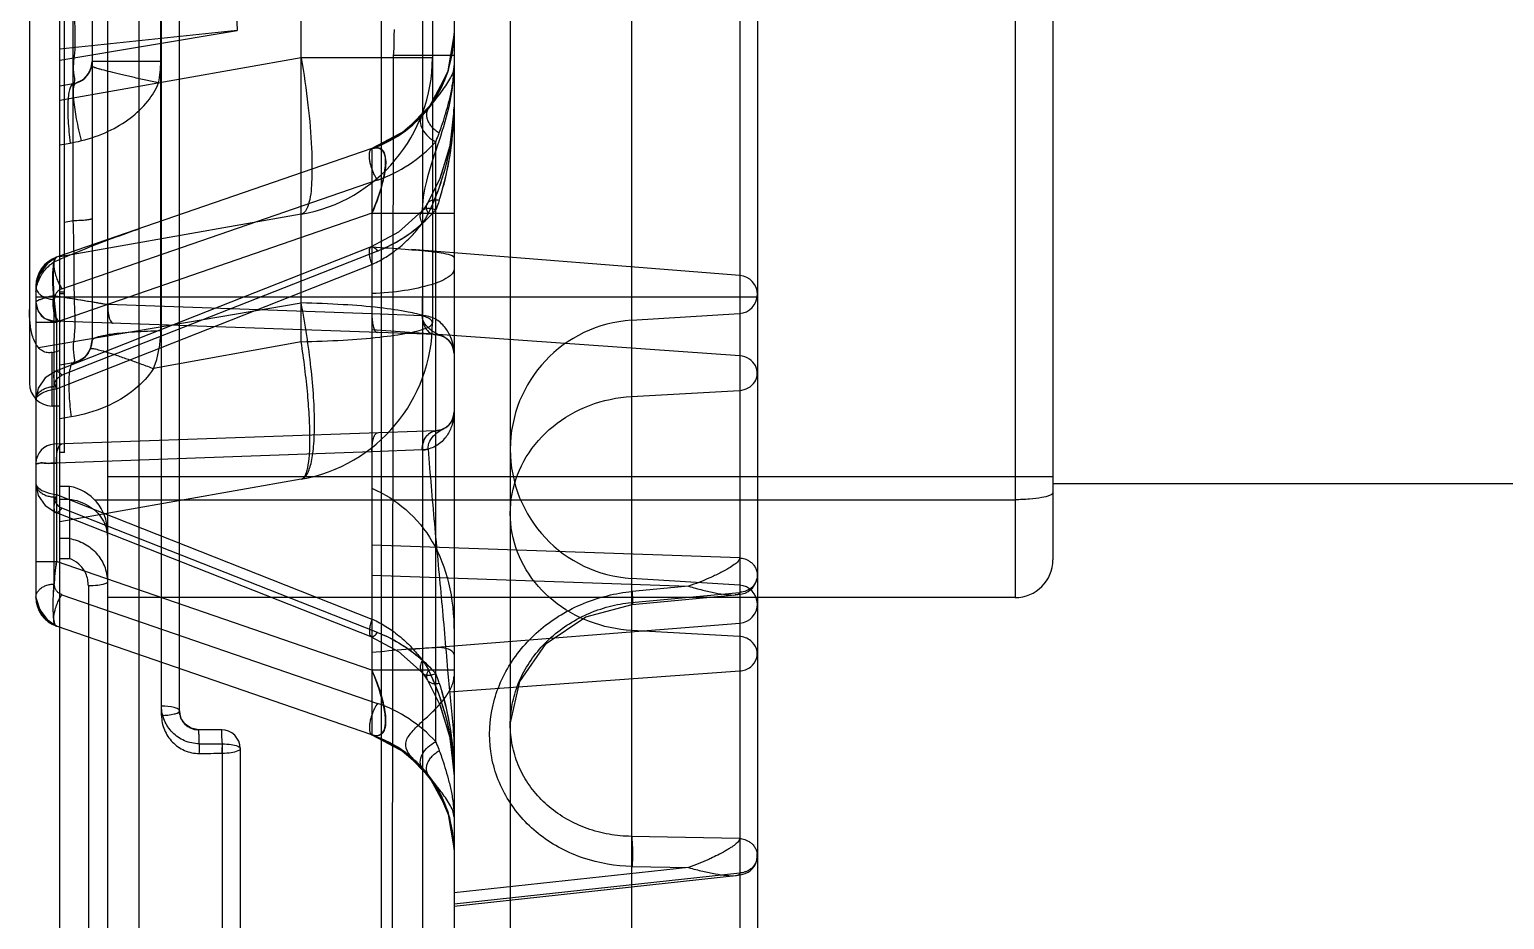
# Model space of a CAD drawing. Header units: millimetres. Extents: x 3054 to 4939, y -1170 to 130.
# Drawn here: x 4723.18 to 4762.18, y -230.56 to -207.04 of the extents above; entities that cross this region are included whole.
import ezdxf

# ---------------------------------------------------------------- set-up
doc = ezdxf.new("R2010")
doc.units = ezdxf.units.MM
doc.header["$LTSCALE"] = 16.335
doc.layers.get('0').update_dxf_attribs({"linetype": 'CONTINUOUS'})

msp = doc.modelspace()

# ---------------------------------------------------------------- linework, layer by layer
at = {"color": 6, "linetype": 'Continuous'}
for p, q in [((4723.981, -365.077), (4723.981, -45.077)), ((4725.236, -99.547), (4725.236, -278.306)), ((4726.066, -114.238), (4726.066, -254.39)), ((4734.401, -116.63), (4734.401, -253.414)), ((4741.957, -141.183), (4741.957, -258.911)), ((4742.421, -141.685), (4742.421, -258.408)), ((4739.093, -142.366), (4739.093, -257.727)), ((4735.889, -145.777), (4735.889, -254.317)), ((4732.472, -151.117), (4732.472, -248.976)), ((4726.667, -225.17), (4726.667, -174.924)), ((4749.236, -178.037), (4749.236, -222.056)), ((4750.236, -179.037), (4750.236, -221.056)), ((4723.177, -183.701), (4723.177, -216.392)), ((4724.831, -191.248), (4724.831, -215.257)), ((4724.101, -218.217), (4724.101, -191.516)), ((4726.649, -215), (4726.649, -191.71)), ((4730.36, -215.294), (4730.36, -192.365)), ((4733.831, -192.365), (4733.831, -214.79)), ((4733.571, -204.106), (4733.571, -255.94)), ((4724.335, -212.089), (4724.335, -205.327)), ((4723.981, -207.853), (4728.671, -207.065)), ((4728.671, -207.065), (4723.981, -207.561)), ((4734.401, -207.148), (4734.228, -208.189)), ((4734.401, -207.148), (4734.249, -208.126)), ((4730.36, -207.79), (4723.981, -208.915)), ((4733.831, -207.79), (4730.36, -207.79)), ((4732.796, -207.725), (4732.74, -248.998)), ((4734.4, -207.725), (4732.796, -207.725)), ((4726.649, -207.887), (4724.831, -207.887)), ((4734.228, -208.189), (4733.728, -209.117)), ((4724.33, -208.479), (4723.975, -208.542)), ((4733.728, -209.117), (4733.563, -209.315)), ((4732.232, -210.189), (4723.888, -213.062)), ((4723.981, -210.091), (4724.251, -210.043)), ((4732.232, -210.189), (4732.232, -225.682)), ((4733.916, -225.863), (4733.916, -210.008)), ((4724.035, -213.892), (4732.378, -211.019)), ((4732.232, -211.9), (4723.888, -214.773)), ((4730.36, -211.926), (4723.981, -213.051)), ((4724.101, -212.131), (4724.335, -212.089)), ((4732.232, -211.9), (4734.401, -211.9)), ((4732.212, -212.784), (4723.87, -216.068)), ((4732.378, -212.896), (4724.035, -216.181)), ((4741.957, -213.543), (4733.273, -212.859)), ((4723.888, -216.536), (4732.232, -213.251)), ((4723.451, -213.491), (4723.346, -213.815)), ((4723.346, -213.822), (4723.346, -222.049)), ((4724.101, -213.982), (4723.981, -213.982)), ((4723.981, -214.017), (4724.101, -214.017)), ((4742.421, -214.117), (4723.346, -214.117)), ((4723.411, -215.444), (4730.36, -214.268)), ((4723.831, -221.694), (4723.831, -214.178)), ((4725.247, -214.305), (4732.232, -214.549)), ((4723.346, -214.773), (4723.888, -214.773)), ((4723.586, -214.679), (4723.831, -214.753)), ((4733.916, -215.105), (4723.831, -214.753)), ((4723.888, -214.773), (4723.888, -221.099)), ((4732.232, -214.549), (4733.562, -214.603)), ((4739.093, -214.726), (4741.949, -214.548)), ((4741.957, -215.668), (4732.232, -214.975)), ((4723.777, -216.992), (4723.777, -215.575)), ((4730.36, -215.294), (4726.456, -216.003)), ((4724.335, -215.848), (4723.981, -215.911)), ((4739.093, -216.741), (4741.949, -216.579)), ((4723.981, -216.992), (4723.777, -216.992)), ((4724.274, -217.282), (4723.981, -217.334)), ((4733.916, -217.651), (4723.831, -218.003)), ((4732.232, -218.207), (4723.888, -218.499)), ((4724.101, -218.217), (4723.981, -218.217)), ((4733.562, -218.153), (4732.232, -218.207)), ((4730.36, -218.926), (4723.981, -220.051)), ((4724.231, -219.117), (4723.981, -219.117)), ((4725.236, -218.856), (4750.236, -218.856)), ((4801.176, -219.047), (4750.236, -219.047)), ((4723.888, -219.335), (4732.232, -222.621)), ((4723.981, -219.451), (4724.23, -219.451)), ((4724.231, -219.451), (4724.231, -221.026)), ((4724.898, -219.469), (4749.236, -219.469)), ((4732.212, -223.088), (4723.87, -219.804)), ((4732.378, -222.976), (4724.035, -219.691)), ((4724.231, -220.493), (4723.981, -220.493)), ((4741.955, -221.006), (4732.232, -220.672)), ((4723.346, -221.099), (4723.888, -221.099)), ((4732.232, -223.972), (4723.888, -221.099)), ((4723.981, -221.026), (4724.231, -221.026)), ((4732.232, -221.466), (4740.605, -221.754)), ((4724.733, -221.745), (4724.733, -249.024)), ((4741.949, -221.725), (4739.093, -221.547)), ((4740.605, -221.754), (4739.108, -221.894)), ((4724.035, -221.979), (4732.378, -224.852)), ((4749.236, -222.056), (4725.236, -222.056)), ((4739.093, -222.184), (4741.949, -221.917)), ((4739.112, -222.239), (4741.837, -221.984)), ((4732.232, -225.682), (4723.888, -222.809)), ((4733.273, -223.414), (4741.957, -222.731)), ((4741.949, -223.084), (4739.093, -222.923)), ((4734.401, -223.972), (4732.232, -223.972)), ((4734.267, -224.544), (4741.957, -223.995)), ((4728.248, -225.547), (4727.641, -225.547)), ((4732.232, -225.682), (4733.11, -226.147)), ((4727.667, -225.918), (4728.274, -225.918)), ((4728.274, -225.918), (4728.274, -279.725)), ((4728.748, -226.047), (4728.748, -279.284)), ((4733.11, -226.147), (4733.803, -226.856)), ((4733.563, -226.557), (4733.728, -226.754)), ((4733.803, -226.856), (4734.249, -227.745)), ((4734.249, -227.745), (4734.401, -228.723)), ((4741.949, -228.422), (4739.093, -228.366)), ((4740.605, -229.191), (4734.401, -229.862)), ((4739.108, -229.161), (4740.605, -229.191)), ((4734.401, -230.151), (4741.956, -229.333)), ((4734.401, -230.208), (4741.844, -229.402))]:
    msp.add_line(p, q, dxfattribs=at)
for points in [[(4727.141, -225.047), (4727.141, -175.025), (4727.145, -174.983), (4727.153, -174.938)], [(4724.818, -208.009), (4724.741, -208.202), (4724.589, -208.368), (4724.398, -208.463)], [(4724.4, -208.463), (4724.525, -208.41), (4724.642, -208.324), (4724.74, -208.205), (4724.806, -208.056), (4724.831, -207.887)], [(4724.831, -207.887), (4724.828, -207.948), (4724.818, -208.009)], [(4734.249, -208.126), (4733.804, -209.015), (4733.111, -209.724), (4732.232, -210.189)], [(4733.562, -209.315), (4732.97, -209.824), (4732.232, -210.189)], [(4733.728, -209.117), (4733.646, -209.219), (4733.562, -209.315)], [(4734.401, -209.1), (4734.291, -210.116), (4734.031, -210.966), (4733.698, -211.636)], [(4734.401, -209.17), (4734.282, -210.156), (4734.024, -210.982)], [(4733.698, -211.636), (4733.626, -211.743), (4733.555, -211.833)], [(4733.555, -211.833), (4732.934, -212.394), (4732.212, -212.784)], [(4723.888, -213.062), (4723.641, -213.238), (4723.45, -213.495), (4723.345, -213.822)], [(4723.888, -213.062), (4723.7, -213.183), (4723.539, -213.354), (4723.415, -213.565), (4723.346, -213.813)], [(4723.889, -213.063), (4723.598, -213.236), (4723.415, -213.497), (4723.346, -213.821)], [(4723.346, -214.25), (4723.409, -214.494), (4723.586, -214.679)], [(4724.335, -215.848), (4724.474, -215.806), (4724.607, -215.725), (4724.721, -215.604), (4724.801, -215.445), (4724.831, -215.257)], [(4724.831, -215.257), (4724.82, -215.369), (4724.789, -215.476)], [(4733.916, -215.105), (4733.994, -215.114), (4734.069, -215.134)], [(4733.917, -215.105), (4734.046, -215.127), (4734.154, -215.174), (4734.242, -215.24), (4734.31, -215.319), (4734.361, -215.409), (4734.391, -215.506), (4734.401, -215.607)], [(4724.789, -215.476), (4724.727, -215.596), (4724.629, -215.707), (4724.49, -215.799), (4724.334, -215.849)], [(4723.871, -216.068), (4723.589, -216.249), (4723.41, -216.517), (4723.346, -216.831)], [(4734.401, -217.149), (4734.387, -217.268), (4734.345, -217.38), (4734.277, -217.48), (4734.183, -217.564), (4734.063, -217.624), (4733.917, -217.651)], [(4734.111, -217.605), (4734.017, -217.637), (4733.917, -217.651)], [(4723.346, -219.04), (4723.41, -219.354), (4723.589, -219.623), (4723.871, -219.803)], [(4741.841, -221.984), (4741.976, -221.967), (4742.096, -221.934), (4742.18, -221.892), (4742.234, -221.854), (4742.293, -221.798), (4742.34, -221.736), (4742.376, -221.668)], [(4742.264, -221.828), (4742.289, -221.802), (4742.332, -221.747), (4742.364, -221.692), (4742.389, -221.631), (4742.409, -221.563)], [(4723.346, -222.05), (4723.415, -222.375), (4723.598, -222.636), (4723.889, -222.809)], [(4723.346, -222.056), (4723.451, -222.381), (4723.641, -222.636), (4723.888, -222.81)], [(4723.346, -222.059), (4723.415, -222.306), (4723.539, -222.518), (4723.7, -222.689), (4723.888, -222.81)], [(4735.889, -225.402), (4736.138, -224.271), (4736.838, -223.27), (4737.889, -222.563), (4739.111, -222.239)], [(4732.212, -223.088), (4732.934, -223.478), (4733.555, -224.038)], [(4733.555, -224.038), (4733.626, -224.128), (4733.697, -224.234)], [(4733.698, -224.235), (4734.031, -224.906), (4734.291, -225.756), (4734.401, -226.771)], [(4727.154, -225.158), (4727.145, -225.113), (4727.141, -225.07), (4727.141, -225.028), (4727.144, -224.989)], [(4734.024, -224.889), (4734.282, -225.715), (4734.401, -226.702)], [(4727.641, -225.547), (4727.451, -225.508), (4727.289, -225.399), (4727.18, -225.238), (4727.141, -225.046)], [(4727.641, -225.547), (4727.485, -225.521), (4727.331, -225.437)], [(4732.232, -225.682), (4732.97, -226.048), (4733.562, -226.557)], [(4733.396, -226.388), (4733.941, -227.065), (4734.284, -227.864), (4734.401, -228.723)], [(4733.562, -226.557), (4733.646, -226.653), (4733.728, -226.754)], [(4733.728, -226.755), (4734.228, -227.683), (4734.401, -228.723)], [(4741.847, -229.401), (4741.979, -229.383), (4742.095, -229.351), (4742.179, -229.309), (4742.233, -229.272), (4742.289, -229.219), (4742.337, -229.157), (4742.365, -229.109), (4742.393, -229.045), (4742.407, -228.997), (4742.42, -228.896), (4742.416, -228.819)], [(4742.267, -229.241), (4742.296, -229.211), (4742.335, -229.158), (4742.369, -229.098), (4742.4, -229.022), (4742.413, -228.963)]]:
    msp.add_lwpolyline(points, dxfattribs=at)
for centre, radius, start, end in [((4866.36, -200.047), 137.868, 177.10888, 182.91793), ((4731.185, -207.148), 3.216, 289.0001, 0), ((4729.631, -207.79), 4.2, 280, 0), ((4724.231, -207.887), 0.6, 286.3438, 0), ((4723.841, -207.887), 2.807, 348.3329, 359.9849), ((4724.236, -207.907), 0.58, 279.8639, 286.3534), ((4723.523, -205.916), 4.191, 279.9976, 284.1776), ((4731.168, -207.503), 3.719, 288.9999, 317.6589), ((4724.15, -213.822), 0.804, 109, 180), ((4741.917, -214.045), 0.504, 273.5697, 85.5), ((4763.76, 24.242), 241.636, 260.4855, 260.82884), ((4723.849, -214.25), 0.502, 180, 268), ((4779.657, -214.117), 46.101, 180.0003, 180.6039), ((4729.631, -214.79), 4.2, 280, 0), ((4733.746, -214.597), 1.515, 178.1957, 181.8042), ((4739.306, -218.137), 3.417, 93.5697, 266.4303), ((4724.231, -215.257), 0.6, 280, 0), ((4723.923, -214.997), 2.725, 338.3396, 359.9355), ((4733.899, -215.607), 0.502, 0, 88), ((4723.777, -216.392), 0.6, 180, 270), ((4733.899, -217.149), 0.502, 272, 360), ((4723.849, -218.506), 0.502, 91.9974, 180.0021), ((4724.03, -220.306), 1.206, 0.0019, 80.4063), ((4749.236, -221.056), 1, 270, 0), ((4741.917, -222.228), 0.504, 274.5, 86.4303), ((4724.15, -222.049), 0.804, 180, 251), ((4731.168, -228.368), 3.719, 42.3411, 71.0001), ((4727.641, -225.047), 0.5, 180, 270), ((4728.248, -226.047), 0.5, 0, 90), ((4731.185, -228.723), 3.216, 0, 70.9999), ((4718.771, -226.048), 8.897, 359.1859, 0.0085), ((4719.263, -226.047), 9.011, 359.1911, 0.0036)]:
    msp.add_arc(centre, radius, start, end, dxfattribs=at)
for points, knots in [([(4724.336, -208.478), (4724.4, -208.444), (4724.309, -208.089), (4724.412, -207.586), (4724.361, -206.66), (4724.366, -205.566), (4724.343, -204.763), (4724.335, -204.342)], [0, 0, 0, 0, 0.052668, 0.195776, 0.420134, 0.694981, 1, 1, 1, 1]), ([(4732.823, -207.042), (4732.816, -207.118), (4732.805, -207.27), (4732.814, -207.498), (4732.803, -207.649), (4732.796, -207.725)], [0, 0, 0, 0, 0.333522, 0.666445, 1, 1, 1, 1]), ([(4730.36, -207.79), (4730.431, -208.206), (4730.545, -209.003), (4730.647, -210.099), (4730.647, -211.006), (4730.606, -211.569), (4730.457, -211.909), (4730.36, -211.926)], [0, 0, 0, 0, 0.300247, 0.570446, 0.786366, 0.93031, 1, 1, 1, 1]), ([(4726.591, -208.454), (4726.477, -208.43), (4726.25, -208.381), (4725.917, -208.307), (4725.605, -208.234), (4725.332, -208.168), (4725.136, -208.118), (4725.01, -208.082), (4724.939, -208.061), (4724.886, -208.044), (4724.848, -208.029), (4724.829, -208.02), (4724.818, -208.012), (4724.818, -208.009)], [0, 0, 0, 0, 0.190113, 0.380759, 0.559059, 0.715109, 0.840578, 0.89003, 0.930154, 0.960841, 0.982312, 0.994816, 1, 1, 1, 1]), ([(4734.401, -207.91), (4734.401, -208.306), (4734.3, -209.063), (4733.974, -210.092), (4733.651, -211.005), (4733.556, -211.613), (4733.556, -211.9)], [0, 0, 0, 0, 0.290371, 0.554047, 0.790092, 1, 1, 1, 1]), ([(4734.401, -208.013), (4734.401, -208.133), (4734.286, -208.38), (4734.031, -208.726), (4733.837, -208.977), (4733.728, -209.117)], [0, 0, 0, 0, 0.276623, 0.591611, 1, 1, 1, 1]), ([(4734.012, -209.771), (4734.033, -209.713), (4734.085, -209.565), (4734.166, -209.318), (4734.252, -209.022), (4734.329, -208.701), (4734.386, -208.362), (4734.401, -208.128), (4734.401, -208.012)], [0, 0, 0, 0, 0.101797, 0.259877, 0.43051, 0.613537, 0.807621, 1, 1, 1, 1]), ([(4724.336, -208.478), (4724.315, -208.483), (4724.272, -208.524), (4724.236, -208.619), (4724.206, -208.762), (4724.182, -209.042), (4724.194, -209.476), (4724.227, -209.844), (4724.251, -210.043)], [0, 0, 0, 0, 0.039379, 0.1012, 0.190863, 0.309672, 0.625817, 1, 1, 1, 1]), ([(4724.549, -209.979), (4724.503, -209.787), (4724.425, -209.432), (4724.348, -208.97), (4724.33, -208.663), (4724.353, -208.513), (4724.383, -208.468), (4724.399, -208.463)], [0, 0, 0, 0, 0.382212, 0.702382, 0.908742, 0.966784, 1, 1, 1, 1]), ([(4724.549, -209.979), (4724.792, -209.918), (4725.249, -209.767), (4725.846, -209.407), (4726.307, -208.975), (4726.522, -208.628), (4726.591, -208.454)], [0, 0, 0, 0, 0.285398, 0.543674, 0.787297, 1, 1, 1, 1]), ([(4733.562, -209.315), (4733.526, -209.355), (4733.489, -209.489), (4733.56, -209.69), (4733.706, -209.877), (4733.843, -209.973), (4733.916, -210.008)], [0, 0, 0, 0, 0.18935, 0.433448, 0.717752, 1, 1, 1, 1]), ([(4733.728, -209.117), (4733.705, -209.147), (4733.682, -209.198), (4733.673, -209.268), (4733.673, -209.317), (4733.68, -209.364), (4733.692, -209.411), (4733.71, -209.458), (4733.734, -209.506), (4733.765, -209.555), (4733.817, -209.623), (4733.897, -209.7), (4733.973, -209.75), (4734.012, -209.771)], [0, 0, 0, 0, 0.142205, 0.203014, 0.263657, 0.323806, 0.382999, 0.444416, 0.511652, 0.584618, 0.662897, 0.831631, 1, 1, 1, 1]), ([(4733.728, -211.9), (4733.796, -211.751), (4733.949, -211.412), (4734.126, -210.886), (4734.271, -210.328), (4734.373, -209.739), (4734.401, -209.323), (4734.401, -209.094)], [0, 0, 0, 0, 0.168923, 0.383287, 0.571233, 0.76358, 1, 1, 1, 1]), ([(4733.728, -211.9), (4733.824, -211.697), (4734.001, -211.276), (4734.206, -210.614), (4734.36, -209.885), (4734.401, -209.374), (4734.401, -209.099)], [0, 0, 0, 0, 0.23127, 0.471609, 0.715907, 1, 1, 1, 1]), ([(4734.012, -211.554), (4734.073, -211.366), (4734.192, -210.942), (4734.309, -210.325), (4734.384, -209.694), (4734.402, -209.301), (4734.401, -209.095)], [0, 0, 0, 0, 0.236943, 0.52777, 0.75334, 1, 1, 1, 1]), ([(4734.012, -211.554), (4734.094, -211.29), (4734.236, -210.76), (4734.366, -209.941), (4734.402, -209.389), (4734.401, -209.107)], [0, 0, 0, 0, 0.333399, 0.660328, 1, 1, 1, 1]), ([(4733.916, -210.008), (4733.932, -209.973), (4733.966, -209.895), (4733.996, -209.815), (4734.012, -209.771)], [0, 0, 0, 0, 0.4464, 1, 1, 1, 1]), ([(4733.916, -210.008), (4733.927, -209.985), (4733.961, -209.907), (4733.992, -209.827), (4734.012, -209.771)], [0, 0, 0, 0, 0.297261, 1, 1, 1, 1]), ([(4732.212, -210.664), (4732.208, -210.653), (4732.2, -210.623), (4732.188, -210.575), (4732.177, -210.52), (4732.169, -210.468), (4732.162, -210.401), (4732.163, -210.323), (4732.177, -210.242), (4732.211, -210.197), (4732.232, -210.189)], [0, 0, 0, 0, 0.070063, 0.189076, 0.297207, 0.400603, 0.50427, 0.701148, 0.864535, 1, 1, 1, 1]), ([(4732.232, -211.902), (4732.326, -211.674), (4732.478, -211.281), (4732.588, -210.752), (4732.61, -210.391), (4732.461, -210.145), (4732.3, -210.166), (4732.232, -210.19)], [0, 0, 0, 0, 0.36509, 0.622462, 0.799009, 0.893433, 1, 1, 1, 1]), ([(4732.232, -210.19), (4732.31, -210.162), (4732.52, -210.16), (4732.61, -210.503), (4732.566, -210.87), (4732.444, -211.367), (4732.312, -211.709), (4732.232, -211.9)], [0, 0, 0, 0, 0.123255, 0.247572, 0.453116, 0.692671, 1, 1, 1, 1]), ([(4732.232, -210.19), (4732.307, -210.163), (4732.508, -210.159), (4732.619, -210.488), (4732.568, -210.865), (4732.442, -211.363), (4732.312, -211.713), (4732.232, -211.902)], [0, 0, 0, 0, 0.118532, 0.24171, 0.44569, 0.694645, 1, 1, 1, 1]), ([(4732.232, -210.189), (4732.31, -210.162), (4732.52, -210.161), (4732.61, -210.502), (4732.567, -210.869), (4732.444, -211.366), (4732.313, -211.709), (4732.232, -211.9)], [0, 0, 0, 0, 0.122752, 0.246816, 0.452228, 0.692083, 1, 1, 1, 1]), ([(4732.232, -211.9), (4732.28, -211.786), (4732.366, -211.569), (4732.469, -211.26), (4732.541, -210.99), (4732.582, -210.758), (4732.598, -210.565), (4732.587, -210.406), (4732.55, -210.28), (4732.475, -210.189), (4732.356, -210.156), (4732.275, -210.174), (4732.232, -210.189)], [0, 0, 0, 0, 0.182163, 0.343266, 0.480454, 0.594878, 0.689441, 0.766582, 0.828641, 0.880485, 0.932951, 1, 1, 1, 1]), ([(4732.378, -211.019), (4732.348, -210.978), (4732.299, -210.892), (4732.247, -210.771), (4732.221, -210.696), (4732.212, -210.664)], [0, 0, 0, 0, 0.392139, 0.751687, 1, 1, 1, 1]), ([(4732.378, -211.019), (4732.348, -210.978), (4732.299, -210.892), (4732.247, -210.771), (4732.221, -210.696), (4732.212, -210.664)], [0, 0, 0, 0, 0.392138, 0.751687, 1, 1, 1, 1]), ([(4733.562, -212.164), (4733.54, -212.121), (4733.51, -212.043), (4733.505, -211.932), (4733.531, -211.861), (4733.564, -211.823), (4733.591, -211.801), (4733.624, -211.784), (4733.678, -211.767), (4733.764, -211.763), (4733.85, -211.783), (4733.902, -211.803), (4733.916, -211.809)], [0, 0, 0, 0, 0.198512, 0.335644, 0.44592, 0.494871, 0.541328, 0.589368, 0.643282, 0.773101, 0.936544, 1, 1, 1, 1]), ([(4733.728, -211.9), (4733.715, -211.877), (4733.69, -211.828), (4733.669, -211.75), (4733.675, -211.685), (4733.693, -211.643), (4733.71, -211.618), (4733.732, -211.595), (4733.771, -211.568), (4733.838, -211.545), (4733.925, -211.54), (4733.985, -211.548), (4734.012, -211.554)], [0, 0, 0, 0, 0.125031, 0.266845, 0.38243, 0.43351, 0.48171, 0.530736, 0.584367, 0.70982, 0.865056, 1, 1, 1, 1]), ([(4734.012, -211.554), (4734.005, -211.575), (4733.976, -211.662), (4733.944, -211.747), (4733.916, -211.809)], [0, 0, 0, 0, 0.253895, 1, 1, 1, 1]), ([(4734.012, -211.554), (4734.005, -211.575), (4733.976, -211.662), (4733.944, -211.747), (4733.916, -211.809)], [0, 0, 0, 0, 0.253891, 1, 1, 1, 1]), ([(4724.335, -215.848), (4724.398, -215.837), (4724.305, -215.471), (4724.407, -215.058), (4724.356, -214.194), (4724.365, -213.207), (4724.343, -212.471), (4724.335, -212.089)], [0, 0, 0, 0, 0.051102, 0.195637, 0.417351, 0.694803, 1, 1, 1, 1]), ([(4724.335, -212.089), (4724.398, -212.088), (4724.517, -212.084), (4724.656, -212.074), (4724.746, -212.064), (4724.792, -212.055), (4724.817, -212.048), (4724.831, -212.039), (4724.831, -212.035)], [0, 0, 0, 0, 0.377881, 0.707317, 0.831466, 0.921516, 0.97582, 1, 1, 1, 1]), ([(4732.378, -212.896), (4732.572, -212.82), (4732.949, -212.635), (4733.468, -212.27), (4733.774, -211.972), (4733.916, -211.809)], [0, 0, 0, 0, 0.32949, 0.658278, 1, 1, 1, 1]), ([(4732.378, -212.896), (4732.574, -212.819), (4732.952, -212.634), (4733.471, -212.267), (4733.775, -211.97), (4733.916, -211.809)], [0, 0, 0, 0, 0.331654, 0.661269, 1, 1, 1, 1]), ([(4733.562, -212.164), (4733.582, -212.137), (4733.622, -212.081), (4733.677, -211.993), (4733.711, -211.931), (4733.728, -211.9)], [0, 0, 0, 0, 0.320719, 0.653939, 1, 1, 1, 1]), ([(4723.848, -213.171), (4724.078, -213.071), (4724.552, -212.873), (4725.28, -212.59), (4725.779, -212.411), (4726.032, -212.324)], [0, 0, 0, 0, 0.320768, 0.657239, 1, 1, 1, 1]), ([(4732.232, -213.251), (4732.254, -213.241), (4732.395, -213.175), (4732.654, -213.029), (4732.998, -212.775), (4733.305, -212.482), (4733.486, -212.266), (4733.562, -212.164)], [0, 0, 0, 0, 0.041863, 0.267937, 0.513595, 0.779596, 1, 1, 1, 1]), ([(4732.232, -213.251), (4732.23, -213.243), (4732.211, -213.19), (4732.185, -213.097), (4732.164, -212.98), (4732.161, -212.899), (4732.168, -212.85), (4732.178, -212.814), (4732.196, -212.79), (4732.212, -212.784)], [0, 0, 0, 0, 0.051302, 0.345106, 0.591139, 0.772921, 0.840185, 0.893845, 1, 1, 1, 1]), ([(4732.212, -212.784), (4732.221, -212.78), (4732.255, -212.779), (4732.316, -212.82), (4732.355, -212.865), (4732.378, -212.896)], [0, 0, 0, 0, 0.147858, 0.44953, 1, 1, 1, 1]), ([(4732.232, -212.785), (4732.525, -212.806), (4733.038, -212.84), (4733.747, -212.896), (4734.117, -212.95), (4734.401, -213.017), (4734.401, -213.077)], [0, 0, 0, 0, 0.398582, 0.714042, 0.918237, 1, 1, 1, 1]), ([(4723.346, -213.97), (4723.354, -213.86), (4723.413, -213.647), (4723.589, -213.37), (4723.754, -213.225), (4723.848, -213.171)], [0, 0, 0, 0, 0.337974, 0.665198, 1, 1, 1, 1]), ([(4723.888, -214.773), (4723.861, -214.56), (4723.818, -214.171), (4723.782, -213.631), (4723.805, -213.306), (4723.836, -213.08), (4723.888, -213.062)], [0, 0, 0, 0, 0.37222, 0.687295, 0.904063, 1, 1, 1, 1]), ([(4723.888, -213.062), (4723.839, -213.079), (4723.808, -213.291), (4723.789, -213.596), (4723.805, -213.899), (4723.818, -214.07)], [0, 0, 0, 0, 0.152667, 0.495757, 1, 1, 1, 1]), ([(4723.888, -213.062), (4723.836, -213.08), (4723.812, -213.308), (4723.795, -213.628), (4723.821, -214.168), (4723.862, -214.558), (4723.888, -214.773)], [0, 0, 0, 0, 0.095402, 0.31016, 0.623993, 1, 1, 1, 1]), ([(4723.888, -213.062), (4723.857, -213.073), (4723.811, -213.17), (4723.82, -213.332), (4723.846, -213.465), (4723.868, -213.537)], [0, 0, 0, 0, 0.200863, 0.544522, 1, 1, 1, 1]), ([(4723.888, -213.062), (4723.88, -213.065), (4723.863, -213.085), (4723.845, -213.125), (4723.834, -213.159), (4723.829, -213.179)], [0, 0, 0, 0, 0.200864, 0.53041, 1, 1, 1, 1]), ([(4723.868, -213.537), (4723.881, -213.582), (4723.912, -213.668), (4723.967, -213.788), (4724.011, -213.86), (4724.035, -213.892)], [0, 0, 0, 0, 0.355012, 0.695795, 1, 1, 1, 1]), ([(4734.401, -213.385), (4734.401, -213.471), (4734.172, -213.664), (4733.733, -213.817), (4733.045, -213.968), (4732.521, -214.01), (4732.232, -214.019)], [0, 0, 0, 0, 0.110565, 0.322149, 0.628261, 1, 1, 1, 1]), ([(4723.346, -213.822), (4723.346, -213.834), (4723.348, -213.859), (4723.359, -213.91), (4723.39, -213.975), (4723.452, -214.046), (4723.537, -214.105), (4723.638, -214.149), (4723.739, -214.172), (4723.804, -214.177), (4723.831, -214.178)], [0, 0, 0, 0, 0.054509, 0.11137, 0.235569, 0.376489, 0.533885, 0.703026, 0.875758, 1, 1, 1, 1]), ([(4723.346, -214.248), (4723.36, -214.218), (4723.454, -214.177), (4723.608, -214.125), (4723.744, -214.091), (4723.821, -214.072)], [0, 0, 0, 0, 0.194906, 0.53607, 1, 1, 1, 1]), ([(4723.821, -214.072), (4723.744, -214.091), (4723.608, -214.125), (4723.454, -214.177), (4723.36, -214.218), (4723.346, -214.248)], [0, 0, 0, 0, 0.463979, 0.805098, 1, 1, 1, 1]), ([(4723.817, -214.07), (4723.811, -214.1), (4723.801, -214.163), (4723.795, -214.243), (4723.795, -214.308), (4723.797, -214.354), (4723.801, -214.4), (4723.809, -214.46), (4723.824, -214.532), (4723.851, -214.612), (4723.886, -214.679), (4723.928, -214.728), (4723.971, -214.754), (4723.998, -214.759), (4724.008, -214.759)], [0, 0, 0, 0, 0.119012, 0.2482, 0.310068, 0.369273, 0.427563, 0.486571, 0.603701, 0.714268, 0.812338, 0.894569, 0.962196, 1, 1, 1, 1]), ([(4723.818, -214.07), (4723.958, -214.094), (4724.287, -214.149), (4724.763, -214.227), (4725.099, -214.282), (4725.247, -214.305)], [0, 0, 0, 0, 0.294444, 0.69075, 1, 1, 1, 1]), ([(4724.035, -213.892), (4724.013, -213.9), (4723.97, -213.921), (4723.914, -213.966), (4723.869, -214.025), (4723.838, -214.097), (4723.832, -214.15), (4723.831, -214.178)], [0, 0, 0, 0, 0.187342, 0.37667, 0.57229, 0.778653, 1, 1, 1, 1]), ([(4723.411, -215.444), (4723.343, -215.363), (4723.246, -215.156), (4723.185, -214.812), (4723.177, -214.569), (4723.177, -214.443)], [0, 0, 0, 0, 0.304022, 0.638138, 1, 1, 1, 1]), ([(4725.247, -214.305), (4725.246, -214.326), (4725.245, -214.386), (4725.249, -214.464), (4725.258, -214.537), (4725.265, -214.584), (4725.275, -214.628), (4725.289, -214.682), (4725.312, -214.739), (4725.346, -214.791), (4725.379, -214.807), (4725.393, -214.807)], [0, 0, 0, 0, 0.111784, 0.328851, 0.424613, 0.510783, 0.591635, 0.670376, 0.81345, 0.926167, 1, 1, 1, 1]), ([(4730.36, -218.926), (4730.423, -218.915), (4730.51, -218.821), (4730.576, -218.669), (4730.626, -218.5), (4730.664, -218.293), (4730.704, -217.947), (4730.721, -217.432), (4730.694, -216.735), (4730.623, -215.952), (4730.513, -215.119), (4730.416, -214.553), (4730.36, -214.268)], [0, 0, 0, 0, 0.040152, 0.069476, 0.106083, 0.150091, 0.201367, 0.324658, 0.472825, 0.639575, 0.817719, 1, 1, 1, 1]), ([(4733.831, -214.79), (4733.831, -214.717), (4733.555, -214.584), (4733.124, -214.489), (4732.364, -214.377), (4731.428, -214.305), (4730.731, -214.277), (4730.36, -214.268)], [0, 0, 0, 0, 0.061428, 0.200319, 0.413885, 0.687257, 1, 1, 1, 1]), ([(4730.36, -215.294), (4730.731, -215.286), (4731.428, -215.258), (4732.364, -215.188), (4733.125, -215.081), (4733.552, -214.988), (4733.831, -214.861), (4733.831, -214.79)], [0, 0, 0, 0, 0.313188, 0.586901, 0.800627, 0.939386, 1, 1, 1, 1]), ([(4732.232, -214.549), (4732.232, -214.56), (4732.232, -214.581), (4732.232, -214.613), (4732.232, -214.634), (4732.232, -214.644)], [0, 0, 0, 0, 0.335195, 0.668866, 1, 1, 1, 1]), ([(4732.232, -214.644), (4732.234, -214.698), (4732.243, -214.797), (4732.272, -214.926), (4732.312, -215.016), (4732.359, -215.05), (4732.378, -215.051)], [0, 0, 0, 0, 0.352969, 0.658703, 0.870442, 1, 1, 1, 1]), ([(4734.069, -215.134), (4733.98, -215.102), (4733.817, -215.018), (4733.622, -214.842), (4733.56, -214.68), (4733.558, -214.603)], [0, 0, 0, 0, 0.367551, 0.701262, 1, 1, 1, 1]), ([(4733.559, -214.603), (4733.558, -214.687), (4733.586, -214.849), (4733.714, -215.044), (4733.853, -215.103), (4733.916, -215.105)], [0, 0, 0, 0, 0.376165, 0.716393, 1, 1, 1, 1]), ([(4734.401, -215.607), (4734.401, -215.461), (4734.355, -215.208), (4734.166, -214.894), (4733.911, -214.665), (4733.678, -214.61), (4733.562, -214.603)], [0, 0, 0, 0, 0.304312, 0.520625, 0.75755, 1, 1, 1, 1]), ([(4724.831, -215.257), (4724.831, -215.239), (4724.862, -215.213), (4724.908, -215.19), (4724.994, -215.157), (4725.141, -215.122), (4725.364, -215.084), (4725.64, -215.054), (4726.074, -215.019), (4726.416, -215.005), (4726.649, -215)], [0, 0, 0, 0, 0.029135, 0.054035, 0.08675, 0.176226, 0.297914, 0.44997, 0.62424, 1, 1, 1, 1]), ([(4723.777, -215.575), (4723.735, -215.585), (4723.644, -215.59), (4723.513, -215.543), (4723.443, -215.481), (4723.411, -215.444)], [0, 0, 0, 0, 0.319131, 0.645917, 1, 1, 1, 1]), ([(4723.777, -215.575), (4723.799, -215.569), (4723.845, -215.559), (4723.913, -215.542), (4723.958, -215.531), (4723.981, -215.525)], [0, 0, 0, 0, 0.333512, 0.666866, 1, 1, 1, 1]), ([(4724.789, -215.476), (4724.791, -215.472), (4724.806, -215.468), (4724.83, -215.469), (4724.871, -215.475), (4724.952, -215.492), (4725.089, -215.528), (4725.292, -215.589), (4725.543, -215.673), (4725.83, -215.773), (4726.139, -215.884), (4726.35, -215.963), (4726.456, -216.003)], [0, 0, 0, 0, 0.00703, 0.021473, 0.044296, 0.075633, 0.163775, 0.285517, 0.438787, 0.615428, 0.805737, 1, 1, 1, 1]), ([(4730.36, -218.926), (4730.403, -218.918), (4730.461, -218.849), (4730.504, -218.741), (4730.552, -218.558), (4730.586, -218.258), (4730.598, -217.819), (4730.58, -217.284), (4730.516, -216.429), (4730.431, -215.758), (4730.36, -215.294)], [0, 0, 0, 0, 0.035501, 0.062452, 0.096642, 0.187136, 0.306433, 0.45233, 0.620155, 1, 1, 1, 1]), ([(4724.335, -215.848), (4724.317, -215.851), (4724.28, -215.888), (4724.251, -215.973), (4724.227, -216.101), (4724.209, -216.356), (4724.222, -216.756), (4724.252, -217.097), (4724.274, -217.282)], [0, 0, 0, 0, 0.036439, 0.095736, 0.183582, 0.301326, 0.61829, 1, 1, 1, 1]), ([(4726.456, -216.003), (4726.325, -216.211), (4725.941, -216.615), (4725.187, -217.054), (4724.587, -217.23), (4724.274, -217.282)], [0, 0, 0, 0, 0.284645, 0.632669, 1, 1, 1, 1]), ([(4741.949, -216.579), (4742.029, -216.575), (4742.188, -216.531), (4742.367, -216.368), (4742.442, -216.143), (4742.387, -215.912), (4742.215, -215.729), (4742.047, -215.675), (4741.957, -215.668)], [0, 0, 0, 0, 0.170198, 0.333777, 0.490627, 0.646858, 0.809176, 1, 1, 1, 1]), ([(4723.888, -216.536), (4723.864, -216.465), (4723.831, -216.333), (4723.81, -216.178), (4723.843, -216.079), (4723.87, -216.068)], [0, 0, 0, 0, 0.465902, 0.817831, 1, 1, 1, 1]), ([(4723.888, -216.536), (4723.864, -216.465), (4723.831, -216.333), (4723.81, -216.178), (4723.843, -216.079), (4723.87, -216.068)], [0, 0, 0, 0, 0.465902, 0.817831, 1, 1, 1, 1]), ([(4723.831, -216.476), (4723.831, -216.434), (4723.849, -216.35), (4723.923, -216.244), (4723.995, -216.197), (4724.035, -216.181)], [0, 0, 0, 0, 0.338492, 0.659691, 1, 1, 1, 1]), ([(4723.87, -216.068), (4723.884, -216.062), (4723.926, -216.069), (4723.98, -216.114), (4724.016, -216.155), (4724.035, -216.181)], [0, 0, 0, 0, 0.215374, 0.545276, 1, 1, 1, 1]), ([(4723.346, -216.831), (4723.346, -216.819), (4723.348, -216.795), (4723.359, -216.744), (4723.39, -216.679), (4723.452, -216.608), (4723.537, -216.549), (4723.638, -216.505), (4723.739, -216.482), (4723.804, -216.477), (4723.831, -216.476)], [0, 0, 0, 0, 0.054508, 0.111369, 0.235568, 0.376488, 0.533885, 0.703025, 0.875758, 1, 1, 1, 1]), ([(4723.346, -216.831), (4723.346, -216.786), (4723.425, -216.678), (4723.625, -216.594), (4723.792, -216.553), (4723.888, -216.536)], [0, 0, 0, 0, 0.207858, 0.546405, 1, 1, 1, 1]), ([(4739.093, -222.923), (4738.715, -222.901), (4737.969, -222.745), (4736.991, -222.189), (4736.263, -221.366), (4735.873, -220.365), (4735.873, -219.299), (4736.263, -218.297), (4736.991, -217.475), (4737.969, -216.918), (4738.715, -216.762), (4739.093, -216.741)], [0, 0, 0, 0, 0.116197, 0.229907, 0.34006, 0.447099, 0.552901, 0.65994, 0.770093, 0.883803, 1, 1, 1, 1]), ([(4734.401, -217.149), (4734.401, -217.292), (4734.355, -217.538), (4734.176, -217.852), (4733.92, -218.084), (4733.682, -218.143), (4733.562, -218.153)], [0, 0, 0, 0, 0.299607, 0.507384, 0.748481, 1, 1, 1, 1]), ([(4733.717, -218.131), (4733.712, -218.061), (4733.747, -217.91), (4733.898, -217.728), (4734.035, -217.64), (4734.111, -217.605)], [0, 0, 0, 0, 0.303239, 0.637337, 1, 1, 1, 1]), ([(4723.888, -218.499), (4723.886, -218.415), (4723.896, -218.265), (4723.928, -218.094), (4724, -217.998), (4724.035, -217.996)], [0, 0, 0, 0, 0.457668, 0.807857, 1, 1, 1, 1]), ([(4723.888, -218.499), (4723.886, -218.415), (4723.896, -218.265), (4723.928, -218.095), (4723.999, -217.998), (4724.035, -217.996)], [0, 0, 0, 0, 0.457384, 0.806443, 1, 1, 1, 1]), ([(4732.232, -218.112), (4732.234, -218.058), (4732.243, -217.959), (4732.272, -217.83), (4732.312, -217.74), (4732.359, -217.706), (4732.378, -217.705)], [0, 0, 0, 0, 0.352973, 0.658704, 0.870441, 1, 1, 1, 1]), ([(4733.562, -218.153), (4733.561, -218.092), (4733.579, -217.968), (4733.662, -217.762), (4733.818, -217.655), (4733.916, -217.651)], [0, 0, 0, 0, 0.278229, 0.55476, 1, 1, 1, 1]), ([(4733.562, -218.153), (4733.562, -218.135), (4733.564, -218.077), (4733.578, -217.984), (4733.608, -217.898), (4733.638, -217.839), (4733.663, -217.8), (4733.691, -217.765), (4733.732, -217.723), (4733.793, -217.679), (4733.862, -217.656), (4733.904, -217.652), (4733.916, -217.651)], [0, 0, 0, 0, 0.083333, 0.256254, 0.413762, 0.485434, 0.552075, 0.616747, 0.682238, 0.814044, 0.946194, 1, 1, 1, 1]), ([(4732.232, -218.207), (4732.232, -218.196), (4732.232, -218.175), (4732.232, -218.143), (4732.232, -218.122), (4732.232, -218.112)], [0, 0, 0, 0, 0.335105, 0.668691, 1, 1, 1, 1]), ([(4732.232, -218.207), (4732.232, -218.196), (4732.232, -218.175), (4732.232, -218.143), (4732.232, -218.122), (4732.232, -218.112)], [0, 0, 0, 0, 0.335227, 0.668878, 1, 1, 1, 1]), ([(4733.562, -218.153), (4733.58, -218.153), (4733.615, -218.15), (4733.666, -218.143), (4733.7, -218.135), (4733.717, -218.131)], [0, 0, 0, 0, 0.33553, 0.668643, 1, 1, 1, 1]), ([(4733.717, -218.131), (4733.766, -218.787), (4733.878, -220.091), (4734.064, -222.037), (4734.179, -223.329), (4734.229, -223.972)], [0, 0, 0, 0, 0.336551, 0.66987, 1, 1, 1, 1]), ([(4723.888, -218.499), (4723.794, -218.501), (4723.618, -218.521), (4723.486, -218.479), (4723.346, -218.528), (4723.346, -218.506)], [0, 0, 0, 0, 0.521873, 0.874916, 1, 1, 1, 1]), ([(4723.346, -218.506), (4723.346, -218.528), (4723.486, -218.479), (4723.618, -218.521), (4723.794, -218.501), (4723.888, -218.499)], [0, 0, 0, 0, 0.124405, 0.476933, 1, 1, 1, 1]), ([(4723.346, -219.04), (4723.346, -219.085), (4723.425, -219.194), (4723.625, -219.278), (4723.792, -219.318), (4723.888, -219.335)], [0, 0, 0, 0, 0.207858, 0.546406, 1, 1, 1, 1]), ([(4723.346, -219.04), (4723.346, -219.085), (4723.425, -219.194), (4723.625, -219.278), (4723.792, -219.318), (4723.888, -219.335)], [0, 0, 0, 0, 0.207858, 0.546405, 1, 1, 1, 1]), ([(4723.346, -219.04), (4723.346, -219.052), (4723.348, -219.077), (4723.359, -219.128), (4723.39, -219.193), (4723.452, -219.263), (4723.537, -219.323), (4723.638, -219.367), (4723.739, -219.389), (4723.804, -219.395), (4723.831, -219.395)], [0, 0, 0, 0, 0.054508, 0.111369, 0.235568, 0.376488, 0.533885, 0.703025, 0.875758, 1, 1, 1, 1]), ([(4724.23, -219.451), (4724.231, -219.39), (4724.231, -219.291), (4724.231, -219.18), (4724.231, -219.13), (4724.231, -219.117)], [0, 0, 0, 0, 0.549481, 0.886574, 1, 1, 1, 1]), ([(4732.232, -219.167), (4732.555, -219.307), (4733.177, -219.694), (4733.892, -220.568), (4734.322, -221.697), (4734.401, -222.526), (4734.401, -222.961)], [0, 0, 0, 0, 0.228081, 0.466053, 0.718372, 1, 1, 1, 1]), ([(4723.888, -219.335), (4723.864, -219.407), (4723.831, -219.539), (4723.81, -219.693), (4723.843, -219.793), (4723.87, -219.804)], [0, 0, 0, 0, 0.465945, 0.817907, 1, 1, 1, 1]), ([(4723.831, -219.395), (4723.831, -219.438), (4723.849, -219.522), (4723.923, -219.628), (4723.995, -219.675), (4724.035, -219.691)], [0, 0, 0, 0, 0.338492, 0.659691, 1, 1, 1, 1]), ([(4724.231, -219.451), (4724.408, -219.476), (4724.747, -219.591), (4725.133, -219.947), (4725.236, -220.281), (4725.236, -220.441)], [0, 0, 0, 0, 0.352845, 0.684197, 1, 1, 1, 1]), ([(4750.236, -219.278), (4750.236, -219.313), (4750.112, -219.38), (4749.916, -219.421), (4749.598, -219.462), (4749.363, -219.469), (4749.236, -219.469)], [0, 0, 0, 0, 0.101485, 0.318063, 0.632191, 1, 1, 1, 1]), ([(4723.87, -219.804), (4723.884, -219.809), (4723.926, -219.803), (4723.98, -219.758), (4724.016, -219.716), (4724.035, -219.691)], [0, 0, 0, 0, 0.215371, 0.545076, 1, 1, 1, 1]), ([(4724.231, -220.493), (4724.371, -220.518), (4724.637, -220.61), (4724.961, -220.87), (4725.182, -221.22), (4725.236, -221.497), (4725.236, -221.638)], [0, 0, 0, 0, 0.25989, 0.500422, 0.743467, 1, 1, 1, 1]), ([(4723.888, -221.099), (4723.861, -221.312), (4723.818, -221.701), (4723.782, -222.24), (4723.805, -222.565), (4723.836, -222.791), (4723.888, -222.809)], [0, 0, 0, 0, 0.372214, 0.687292, 0.904062, 1, 1, 1, 1]), ([(4723.888, -222.809), (4723.836, -222.791), (4723.812, -222.564), (4723.795, -222.244), (4723.821, -221.704), (4723.862, -221.314), (4723.888, -221.099)], [0, 0, 0, 0, 0.095402, 0.31016, 0.623994, 1, 1, 1, 1]), ([(4724.733, -221.745), (4724.731, -221.635), (4724.692, -221.415), (4724.499, -221.159), (4724.322, -221.054), (4724.231, -221.025)], [0, 0, 0, 0, 0.356615, 0.693192, 1, 1, 1, 1]), ([(4741.955, -221.006), (4741.955, -221.037), (4741.913, -221.111), (4741.804, -221.192), (4741.65, -221.293), (4741.442, -221.405), (4741.282, -221.481), (4741.191, -221.521)], [0, 0, 0, 0, 0.098604, 0.248753, 0.434031, 0.684289, 1, 1, 1, 1]), ([(4741.957, -221.006), (4741.979, -221.008), (4742.025, -221.014), (4742.097, -221.033), (4742.173, -221.066), (4742.234, -221.106), (4742.281, -221.146), (4742.327, -221.193), (4742.365, -221.249), (4742.394, -221.312), (4742.41, -221.362), (4742.419, -221.414), (4742.422, -221.467), (4742.418, -221.52), (4742.408, -221.572), (4742.391, -221.622), (4742.361, -221.684), (4742.322, -221.739), (4742.275, -221.785), (4742.228, -221.824), (4742.165, -221.863), (4742.089, -221.893), (4742.017, -221.911), (4741.971, -221.916), (4741.949, -221.918)], [0, 0, 0, 0, 0.046218, 0.097776, 0.154752, 0.216908, 0.249783, 0.283691, 0.353938, 0.390079, 0.426652, 0.463504, 0.500486, 0.537456, 0.57427, 0.610785, 0.646851, 0.716919, 0.750734, 0.783521, 0.845523, 0.902384, 0.95387, 1, 1, 1, 1]), ([(4723.346, -222.049), (4723.346, -222.037), (4723.348, -222.013), (4723.359, -221.962), (4723.39, -221.897), (4723.452, -221.826), (4723.537, -221.766), (4723.638, -221.723), (4723.739, -221.7), (4723.804, -221.695), (4723.831, -221.694)], [0, 0, 0, 0, 0.054509, 0.11137, 0.235569, 0.376489, 0.533885, 0.703026, 0.875758, 1, 1, 1, 1]), ([(4724.035, -221.979), (4724.013, -221.971), (4723.97, -221.951), (4723.914, -221.906), (4723.869, -221.847), (4723.838, -221.775), (4723.832, -221.722), (4723.831, -221.694)], [0, 0, 0, 0, 0.187342, 0.37667, 0.57229, 0.778653, 1, 1, 1, 1]), ([(4725.236, -221.638), (4725.236, -221.666), (4725.121, -221.712), (4724.969, -221.736), (4724.815, -221.745), (4724.733, -221.745)], [0, 0, 0, 0, 0.164322, 0.532027, 1, 1, 1, 1]), ([(4739.108, -229.161), (4738.673, -229.151), (4737.808, -229.008), (4736.657, -228.405), (4735.787, -227.468), (4735.32, -226.292), (4735.324, -225.022), (4735.795, -223.823), (4736.658, -222.832), (4737.8, -222.148), (4738.67, -221.937), (4739.108, -221.894)], [0, 0, 0, 0, 0.11352, 0.225022, 0.33366, 0.440617, 0.547809, 0.657436, 0.770049, 0.884993, 1, 1, 1, 1]), ([(4739.108, -221.894), (4739.11, -221.925), (4739.114, -221.985), (4739.118, -222.069), (4739.12, -222.14), (4739.12, -222.195), (4739.117, -222.221), (4739.115, -222.238), (4739.111, -222.239)], [0, 0, 0, 0, 0.268944, 0.517734, 0.731598, 0.889234, 0.969253, 1, 1, 1, 1]), ([(4741.191, -221.521), (4741.174, -221.529), (4741.07, -221.574), (4740.876, -221.655), (4740.697, -221.722), (4740.605, -221.754)], [0, 0, 0, 0, 0.091017, 0.537533, 1, 1, 1, 1]), ([(4740.605, -221.754), (4740.728, -221.79), (4740.96, -221.856), (4741.293, -221.929), (4741.579, -221.978), (4741.758, -221.991), (4741.837, -221.984)], [0, 0, 0, 0, 0.30598, 0.575946, 0.811923, 1, 1, 1, 1]), ([(4723.868, -222.334), (4723.881, -222.29), (4723.912, -222.203), (4723.967, -222.084), (4724.011, -222.011), (4724.035, -221.979)], [0, 0, 0, 0, 0.355012, 0.695795, 1, 1, 1, 1]), ([(4739.093, -228.366), (4738.894, -228.363), (4738.497, -228.327), (4737.92, -228.175), (4737.383, -227.93), (4736.908, -227.6), (4736.509, -227.196), (4736.2, -226.731), (4735.989, -226.221), (4735.884, -225.685), (4735.885, -225.138), (4735.991, -224.594), (4736.202, -224.068), (4736.51, -223.578), (4736.908, -223.141), (4737.382, -222.77), (4737.917, -222.479), (4738.493, -222.277), (4738.893, -222.204), (4739.093, -222.184)], [0, 0, 0, 0, 0.06074, 0.121573, 0.181677, 0.240354, 0.297756, 0.354397, 0.41022, 0.46538, 0.520573, 0.576591, 0.634056, 0.692947, 0.752855, 0.813953, 0.87617, 0.938535, 1, 1, 1, 1]), ([(4739.111, -222.239), (4739.11, -222.239), (4739.106, -222.233), (4739.1, -222.216), (4739.096, -222.198), (4739.093, -222.184)], [0, 0, 0, 0, 0.089392, 0.290514, 1, 1, 1, 1]), ([(4741.949, -221.917), (4741.947, -221.928), (4741.943, -221.957), (4741.893, -221.976), (4741.859, -221.982), (4741.837, -221.984)], [0, 0, 0, 0, 0.237606, 0.54297, 1, 1, 1, 1]), ([(4723.888, -222.809), (4723.857, -222.798), (4723.811, -222.701), (4723.82, -222.539), (4723.846, -222.407), (4723.868, -222.334)], [0, 0, 0, 0, 0.200868, 0.544525, 1, 1, 1, 1]), ([(4732.232, -222.621), (4732.23, -222.628), (4732.211, -222.682), (4732.185, -222.775), (4732.164, -222.891), (4732.161, -222.973), (4732.168, -223.022), (4732.178, -223.057), (4732.196, -223.082), (4732.212, -223.088)], [0, 0, 0, 0, 0.051302, 0.345106, 0.591139, 0.772921, 0.840185, 0.893845, 1, 1, 1, 1]), ([(4732.232, -222.621), (4732.254, -222.631), (4732.395, -222.696), (4732.654, -222.842), (4732.998, -223.097), (4733.305, -223.39), (4733.486, -223.606), (4733.562, -223.708)], [0, 0, 0, 0, 0.041863, 0.267937, 0.513595, 0.779596, 1, 1, 1, 1]), ([(4732.212, -223.088), (4732.221, -223.092), (4732.255, -223.092), (4732.316, -223.052), (4732.355, -223.007), (4732.378, -222.976)], [0, 0, 0, 0, 0.147858, 0.44953, 1, 1, 1, 1]), ([(4732.378, -222.976), (4732.572, -223.052), (4732.949, -223.236), (4733.468, -223.602), (4733.774, -223.9), (4733.916, -224.063)], [0, 0, 0, 0, 0.32949, 0.658278, 1, 1, 1, 1]), ([(4732.378, -222.976), (4732.574, -223.052), (4732.952, -223.238), (4733.471, -223.604), (4733.775, -223.901), (4733.916, -224.063)], [0, 0, 0, 0, 0.331654, 0.661269, 1, 1, 1, 1]), ([(4734.401, -223.559), (4734.401, -223.492), (4734.159, -223.358), (4733.74, -223.395), (4733.053, -223.422), (4732.53, -223.482), (4732.232, -223.51)], [0, 0, 0, 0, 0.090992, 0.287477, 0.597281, 1, 1, 1, 1]), ([(4741.957, -223.995), (4742.06, -223.988), (4742.253, -223.918), (4742.427, -223.681), (4742.427, -223.399), (4742.251, -223.159), (4742.054, -223.09), (4741.949, -223.084)], [0, 0, 0, 0, 0.218806, 0.406329, 0.588149, 0.775671, 1, 1, 1, 1]), ([(4733.562, -223.708), (4733.54, -223.751), (4733.51, -223.829), (4733.505, -223.94), (4733.531, -224.01), (4733.564, -224.049), (4733.591, -224.071), (4733.624, -224.088), (4733.678, -224.105), (4733.764, -224.109), (4733.85, -224.089), (4733.902, -224.069), (4733.916, -224.063)], [0, 0, 0, 0, 0.198512, 0.335644, 0.44592, 0.494871, 0.541328, 0.589368, 0.643282, 0.773101, 0.936544, 1, 1, 1, 1]), ([(4733.562, -223.708), (4733.582, -223.735), (4733.622, -223.79), (4733.677, -223.878), (4733.711, -223.94), (4733.728, -223.972)], [0, 0, 0, 0, 0.320719, 0.653939, 1, 1, 1, 1]), ([(4732.232, -223.972), (4732.28, -224.086), (4732.366, -224.302), (4732.469, -224.611), (4732.541, -224.882), (4732.582, -225.113), (4732.598, -225.307), (4732.587, -225.466), (4732.55, -225.592), (4732.475, -225.683), (4732.356, -225.716), (4732.275, -225.697), (4732.232, -225.682)], [0, 0, 0, 0, 0.182164, 0.343267, 0.480455, 0.594878, 0.689442, 0.766582, 0.828642, 0.880485, 0.932951, 1, 1, 1, 1]), ([(4732.232, -225.682), (4732.307, -225.708), (4732.508, -225.713), (4732.619, -225.384), (4732.568, -225.007), (4732.442, -224.509), (4732.312, -224.16), (4732.232, -223.972)], [0, 0, 0, 0, 0.118666, 0.241982, 0.446192, 0.695427, 1, 1, 1, 1]), ([(4732.232, -223.972), (4732.326, -224.198), (4732.477, -224.59), (4732.584, -225.117), (4732.607, -225.478), (4732.461, -225.727), (4732.299, -225.706), (4732.232, -225.682)], [0, 0, 0, 0, 0.362986, 0.621261, 0.798662, 0.893443, 1, 1, 1, 1]), ([(4732.232, -225.682), (4732.31, -225.709), (4732.52, -225.711), (4732.61, -225.37), (4732.567, -225.002), (4732.444, -224.505), (4732.313, -224.162), (4732.232, -223.972)], [0, 0, 0, 0, 0.122762, 0.246832, 0.452248, 0.692081, 1, 1, 1, 1]), ([(4733.728, -223.972), (4733.715, -223.994), (4733.69, -224.044), (4733.669, -224.122), (4733.675, -224.187), (4733.693, -224.228), (4733.71, -224.254), (4733.732, -224.276), (4733.771, -224.303), (4733.838, -224.327), (4733.925, -224.331), (4733.985, -224.323), (4734.012, -224.318)], [0, 0, 0, 0, 0.125031, 0.266845, 0.38243, 0.43351, 0.48171, 0.530736, 0.584367, 0.70982, 0.865056, 1, 1, 1, 1]), ([(4733.728, -223.972), (4733.824, -224.174), (4734.001, -224.595), (4734.206, -225.258), (4734.36, -225.986), (4734.401, -226.498), (4734.401, -226.773)], [0, 0, 0, 0, 0.23127, 0.471609, 0.715907, 1, 1, 1, 1]), ([(4733.728, -223.972), (4733.796, -224.121), (4733.949, -224.46), (4734.126, -224.985), (4734.271, -225.543), (4734.373, -226.133), (4734.401, -226.548), (4734.401, -226.777)], [0, 0, 0, 0, 0.168923, 0.383287, 0.571233, 0.76358, 1, 1, 1, 1]), ([(4734.012, -224.318), (4734.005, -224.296), (4733.976, -224.21), (4733.944, -224.125), (4733.916, -224.063)], [0, 0, 0, 0, 0.253895, 1, 1, 1, 1]), ([(4734.012, -224.318), (4734.005, -224.296), (4733.976, -224.21), (4733.944, -224.125), (4733.916, -224.063)], [0, 0, 0, 0, 0.253891, 1, 1, 1, 1]), ([(4734.229, -223.974), (4734.248, -224.216), (4734.299, -224.697), (4734.376, -225.415), (4734.401, -225.894), (4734.401, -226.132)], [0, 0, 0, 0, 0.336094, 0.669831, 1, 1, 1, 1]), ([(4734.267, -224.544), (4734.294, -224.495), (4734.342, -224.401), (4734.389, -224.263), (4734.401, -224.173), (4734.401, -224.132)], [0, 0, 0, 0, 0.385479, 0.716366, 1, 1, 1, 1]), ([(4733.396, -226.388), (4733.321, -226.317), (4733.181, -226.186), (4733.084, -225.883), (4733.273, -225.606), (4733.52, -225.363), (4733.804, -225.108), (4734.065, -224.842), (4734.21, -224.645), (4734.267, -224.544)], [0, 0, 0, 0, 0.131188, 0.24207, 0.368962, 0.525588, 0.691598, 0.851952, 1, 1, 1, 1]), ([(4734.012, -224.318), (4734.094, -224.582), (4734.236, -225.111), (4734.366, -225.931), (4734.402, -226.483), (4734.401, -226.764)], [0, 0, 0, 0, 0.333399, 0.660328, 1, 1, 1, 1]), ([(4734.012, -224.318), (4734.073, -224.506), (4734.192, -224.929), (4734.309, -225.546), (4734.384, -226.177), (4734.402, -226.571), (4734.401, -226.776)], [0, 0, 0, 0, 0.236943, 0.52777, 0.75334, 1, 1, 1, 1]), ([(4727.667, -225.918), (4727.534, -225.918), (4727.269, -225.864), (4726.941, -225.636), (4726.721, -225.311), (4726.667, -225.052), (4726.667, -224.923)], [0, 0, 0, 0, 0.257356, 0.505452, 0.751479, 1, 1, 1, 1]), ([(4727.141, -225.047), (4727.141, -225.028), (4727.089, -224.986), (4726.935, -224.939), (4726.78, -224.925), (4726.667, -224.923)], [0, 0, 0, 0, 0.111882, 0.329808, 1, 1, 1, 1]), ([(4732.378, -224.852), (4732.348, -224.894), (4732.299, -224.98), (4732.247, -225.1), (4732.221, -225.176), (4732.212, -225.207)], [0, 0, 0, 0, 0.392139, 0.751687, 1, 1, 1, 1]), ([(4732.378, -224.852), (4732.348, -224.894), (4732.299, -224.98), (4732.247, -225.1), (4732.221, -225.176), (4732.212, -225.207)], [0, 0, 0, 0, 0.392138, 0.751687, 1, 1, 1, 1]), ([(4726.667, -225.17), (4726.78, -225.168), (4726.935, -225.154), (4727.089, -225.108), (4727.141, -225.066), (4727.141, -225.047)], [0, 0, 0, 0, 0.670577, 0.888464, 1, 1, 1, 1]), ([(4726.667, -225.17), (4726.667, -225.3), (4726.72, -225.561), (4726.94, -225.89), (4727.268, -226.119), (4727.533, -226.175), (4727.667, -226.175)], [0, 0, 0, 0, 0.250182, 0.496452, 0.743784, 1, 1, 1, 1]), ([(4732.212, -225.207), (4732.208, -225.218), (4732.2, -225.249), (4732.188, -225.297), (4732.177, -225.351), (4732.169, -225.403), (4732.162, -225.471), (4732.163, -225.549), (4732.177, -225.63), (4732.211, -225.675), (4732.232, -225.682)], [0, 0, 0, 0, 0.070063, 0.189076, 0.297207, 0.400603, 0.50427, 0.701148, 0.864535, 1, 1, 1, 1]), ([(4727.668, -226.047), (4727.668, -225.983), (4727.667, -225.888), (4727.663, -225.768), (4727.66, -225.691), (4727.656, -225.631), (4727.652, -225.585), (4727.647, -225.563), (4727.644, -225.547), (4727.641, -225.547)], [0, 0, 0, 0, 0.382439, 0.563018, 0.719654, 0.841986, 0.928665, 0.980691, 1, 1, 1, 1]), ([(4728.275, -226.047), (4728.275, -225.963), (4728.282, -225.804), (4728.248, -225.68), (4728.27, -225.547), (4728.248, -225.547)], [0, 0, 0, 0, 0.498397, 0.863764, 1, 1, 1, 1]), ([(4728.274, -226.175), (4728.173, -226.175), (4727.97, -226.181), (4727.768, -226.188), (4727.667, -226.188)], [0, 0, 0, 0, 0.499996, 1, 1, 1, 1]), ([(4728.274, -225.918), (4728.354, -225.92), (4728.497, -225.932), (4728.65, -225.961), (4728.748, -226.017), (4728.748, -226.047)], [0, 0, 0, 0, 0.472983, 0.825506, 1, 1, 1, 1]), ([(4728.748, -226.047), (4728.748, -226.076), (4728.65, -226.132), (4728.497, -226.161), (4728.354, -226.173), (4728.274, -226.175)], [0, 0, 0, 0, 0.174189, 0.526763, 1, 1, 1, 1]), ([(4733.562, -226.557), (4733.526, -226.517), (4733.489, -226.383), (4733.56, -226.181), (4733.706, -225.994), (4733.843, -225.898), (4733.916, -225.864)], [0, 0, 0, 0, 0.18935, 0.433448, 0.717752, 1, 1, 1, 1]), ([(4733.728, -226.755), (4733.705, -226.725), (4733.682, -226.673), (4733.673, -226.604), (4733.673, -226.555), (4733.68, -226.507), (4733.692, -226.461), (4733.71, -226.414), (4733.734, -226.366), (4733.765, -226.316), (4733.817, -226.249), (4733.897, -226.171), (4733.973, -226.122), (4734.012, -226.101)], [0, 0, 0, 0, 0.142205, 0.203014, 0.263657, 0.323806, 0.382999, 0.444416, 0.511652, 0.584618, 0.662897, 0.831631, 1, 1, 1, 1]), ([(4733.916, -225.864), (4733.932, -225.898), (4733.966, -225.977), (4733.996, -226.056), (4734.012, -226.101)], [0, 0, 0, 0, 0.4464, 1, 1, 1, 1]), ([(4733.916, -225.864), (4733.927, -225.887), (4733.961, -225.965), (4733.992, -226.044), (4734.012, -226.101)], [0, 0, 0, 0, 0.297261, 1, 1, 1, 1]), ([(4734.012, -226.101), (4734.033, -226.158), (4734.085, -226.306), (4734.166, -226.553), (4734.252, -226.85), (4734.329, -227.171), (4734.386, -227.51), (4734.401, -227.743), (4734.401, -227.859)], [0, 0, 0, 0, 0.101797, 0.259877, 0.43051, 0.613537, 0.807621, 1, 1, 1, 1]), ([(4734.401, -227.859), (4734.401, -227.738), (4734.286, -227.491), (4734.031, -227.145), (4733.837, -226.895), (4733.728, -226.755)], [0, 0, 0, 0, 0.276623, 0.591611, 1, 1, 1, 1]), ([(4739.093, -228.366), (4739.102, -228.409), (4739.113, -228.523), (4739.121, -228.717), (4739.119, -228.938), (4739.113, -229.09), (4739.108, -229.161)], [0, 0, 0, 0, 0.167354, 0.428349, 0.730794, 1, 1, 1, 1]), ([(4741.949, -228.422), (4741.95, -228.43), (4741.948, -228.448), (4741.925, -228.497), (4741.855, -228.567), (4741.76, -228.637), (4741.663, -228.7), (4741.541, -228.773), (4741.381, -228.857), (4741.249, -228.92), (4741.187, -228.949)], [0, 0, 0, 0, 0.026231, 0.053112, 0.172316, 0.331379, 0.428794, 0.537141, 0.783002, 1, 1, 1, 1]), ([(4741.949, -228.422), (4741.971, -228.423), (4742.017, -228.429), (4742.09, -228.447), (4742.166, -228.479), (4742.228, -228.518), (4742.275, -228.557), (4742.322, -228.604), (4742.361, -228.659), (4742.391, -228.721), (4742.408, -228.771), (4742.418, -228.823), (4742.422, -228.876), (4742.419, -228.929), (4742.41, -228.981), (4742.394, -229.031), (4742.365, -229.093), (4742.327, -229.149), (4742.281, -229.196), (4742.234, -229.236), (4742.173, -229.275), (4742.097, -229.307), (4742.025, -229.326), (4741.979, -229.332), (4741.957, -229.333)], [0, 0, 0, 0, 0.046256, 0.097862, 0.154907, 0.217152, 0.250076, 0.284033, 0.354368, 0.390541, 0.427135, 0.463994, 0.500969, 0.537915, 0.574694, 0.611161, 0.647172, 0.717122, 0.750881, 0.783617, 0.845535, 0.902343, 0.953804, 1, 1, 1, 1]), ([(4741.187, -228.949), (4741.17, -228.957), (4741.067, -229.004), (4740.874, -229.087), (4740.696, -229.157), (4740.605, -229.191)], [0, 0, 0, 0, 0.089933, 0.537097, 1, 1, 1, 1]), ([(4740.605, -229.191), (4740.729, -229.225), (4740.962, -229.287), (4741.297, -229.355), (4741.585, -229.399), (4741.765, -229.41), (4741.844, -229.402)], [0, 0, 0, 0, 0.305384, 0.575109, 0.811241, 1, 1, 1, 1]), ([(4741.844, -229.402), (4741.853, -229.401), (4741.876, -229.398), (4741.909, -229.39), (4741.939, -229.376), (4741.957, -229.356), (4741.958, -229.34), (4741.957, -229.333)], [0, 0, 0, 0, 0.184467, 0.476047, 0.693875, 0.851458, 1, 1, 1, 1])]:
    msp.add_open_spline(points, degree=3, knots=knots, dxfattribs=at)

doc.saveas('drawing.dxf')
